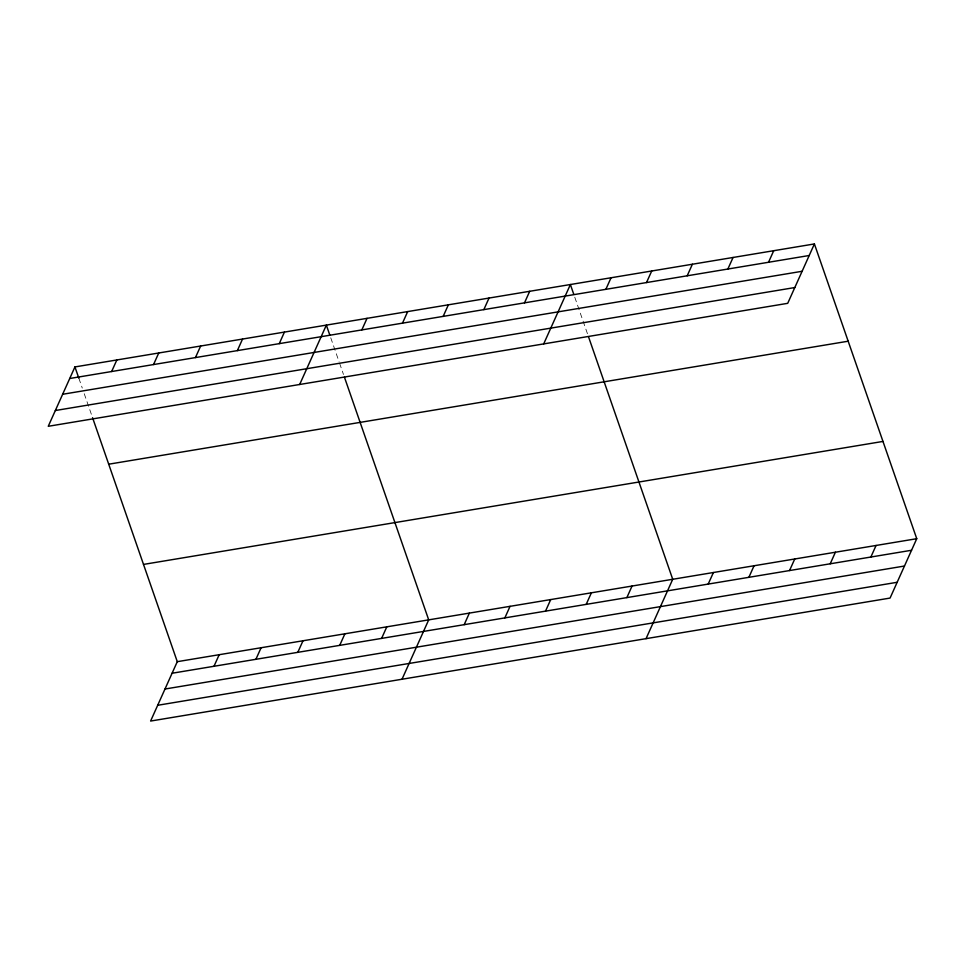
<?xml version="1.0" encoding="UTF-8"?>
<svg xmlns="http://www.w3.org/2000/svg" width="965" height="965" viewBox="0 0 965 965"><rect width="100%" height="100%" fill="white"/><g stroke="black" fill="none" stroke-linecap="round" stroke-linejoin="round"><path stroke-width="0.72" stroke-dasharray="4.83 3.62" d="M574.778 297.22L587.504 333.866M330.754 337.798L339.077 361.766M339.571 363.178L343.48 374.456M78.853 378.208L82.278 388.075M84.232 393.708L92.061 416.265"/><path stroke-width="1.45" d="M74.932 366.929L48.25 426.301L787.717 303.324L814.4 243.94L74.932 366.929L78.853 378.208M111.638 371.525L116.837 359.957M153.544 364.553L158.743 352.997M195.449 357.581L200.648 346.025M237.354 350.621L242.541 339.053M279.247 343.649L284.446 332.081M299.669 384.492L326.351 325.121L329.777 334.988M92.556 417.676L177.283 661.676L150.6 721.06L890.068 598.071L916.75 538.699L814.4 243.94M361.827 329.909L367.026 318.354M213.989 666.272L219.188 654.716M402.489 323.154L407.688 311.586M255.894 659.312L261.093 647.744M443.164 316.387L448.363 304.819M297.799 652.34L302.998 640.772M483.839 309.62L489.038 298.052M339.704 645.368L344.903 633.8M524.502 302.853L529.701 291.297M381.609 638.396L386.796 626.84M543.693 343.902L570.375 284.53L573.801 294.397M402.019 679.239L428.701 619.868L344.469 377.279M605.851 289.331L611.05 277.763M464.177 624.669L469.376 613.101M646.514 282.564L651.713 270.996M504.852 617.902L510.051 606.334M687.189 275.797L692.388 264.241M545.514 611.135L550.713 599.579M727.863 269.042L733.062 257.474M586.189 604.38L591.388 592.812M768.526 262.275L773.725 250.707M626.864 597.612L632.051 586.044M646.043 638.661L672.726 579.277L588.481 336.689M708.201 584.078L713.4 572.522M748.876 577.323L754.063 565.755M789.539 570.556L794.738 558.988M830.214 563.789L835.413 552.221M870.876 557.022L876.075 545.466M69.733 378.497L809.201 255.508M62.641 394.275L802.108 271.286M55.343 410.523L794.798 287.546M108.707 464.201L848.175 341.212M143.508 564.416L882.975 441.427M177.283 661.676L916.75 538.699M172.084 673.244L911.551 550.267M165.003 689.022L904.458 566.033M157.693 705.282L897.161 582.293"/></g></svg>
